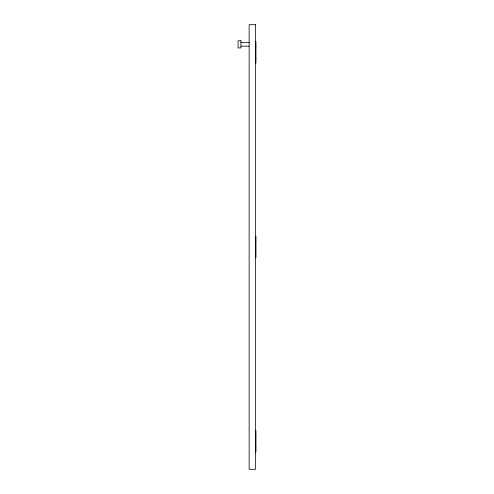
<?xml version="1.0" encoding="UTF-8"?>
<svg xmlns="http://www.w3.org/2000/svg" width="494" height="494" viewBox="0 0 494 494"><rect width="100%" height="100%" fill="white"/><g stroke="black" fill="none" stroke-linecap="round" stroke-linejoin="round"><path stroke-width="0.74" d="M255.577 41.854L255.935 41.854L255.935 63.3L255.577 63.3M240.924 42.558L249.143 42.558M240.924 46.158L249.143 46.158M255.577 46.356L255.935 46.356M255.577 58.798L255.935 58.798M255.577 236.28L255.935 236.28L255.935 257.72L255.577 257.72M255.577 240.782L255.935 240.782M255.577 253.218L255.935 253.218M255.577 430.7L255.935 430.7L255.935 452.146L255.577 452.146M255.577 435.202L255.935 435.202M255.577 447.644L255.935 447.644M255.577 24.7L249.143 24.7L249.143 469.3L255.577 469.3L255.577 24.7M240.924 40.786L238.065 40.786L238.065 47.93L240.924 47.93L240.924 40.786"/></g></svg>
